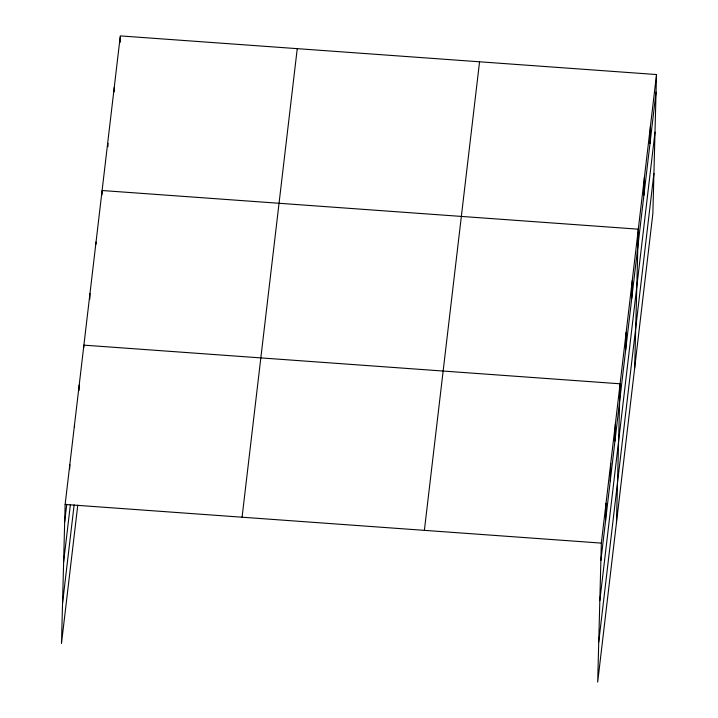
<?xml version="1.0" encoding="UTF-8"?>
<svg xmlns="http://www.w3.org/2000/svg" width="718" height="718" viewBox="0 0 718 718"><rect width="100%" height="100%" fill="white"/><g stroke="black" fill="none" stroke-linecap="round" stroke-linejoin="round"><path stroke-width="1.08" d="M656.512 74.546L601.334 543.104L597.69 682.1L652.868 213.542L656.512 74.546L120.31 35.9L65.132 504.458L61.488 643.454L77.777 505.158M69.709 468.998L69.817 464.627M74.457 426.986L74.51 424.805M79.061 390.439L79.195 384.974M83.835 347.332L83.889 345.143L620.092 383.798L616.457 522.794M89.813 299.074L89.956 293.608M95.97 244.255L96.032 242.065M101.983 194.892L102.1 190.521L638.302 229.177L634.658 368.163M107.969 146.634L108.05 143.358M114.126 91.814L114.234 87.443M120.139 42.461L120.274 36.995M605.561 520.765L606.019 503.273M610.255 480.943L610.713 463.451M614.949 441.112L615.407 423.62M625.701 349.747L626.159 332.254M631.777 298.203L632.235 280.711M643.911 195.125L644.369 177.633M649.978 143.582L650.445 126.09M64.674 521.95L66.756 504.242M63.624 562.041L70.4 504.512M62.538 603.353L74.133 504.889M242.074 517.211L297.252 48.653M424.383 530.351L479.561 61.793M600.876 560.596L656.055 92.039M599.826 600.688L655.004 132.139M598.74 642L653.918 173.451M65.132 504.458L601.334 543.104"/></g></svg>
